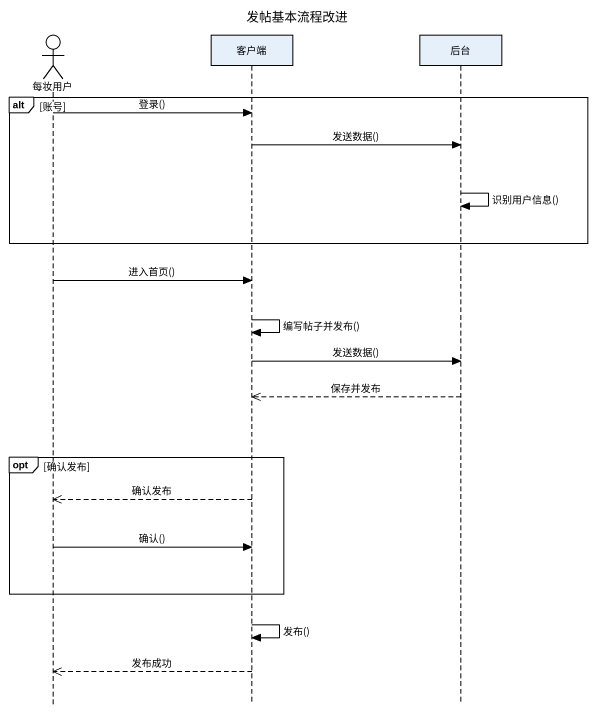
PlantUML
@startuml
title 发帖基本流程改进
hide footbox
actor 每妆用户
participant 客户端
participant 后台

alt 账号
  每妆用户 -> 客户端 : 登录()
  客户端 -> 后台 : 发送数据()
  后台 -> 后台 : 识别用户信息()
end
每妆用户 -> 客户端 : 进入首页()
客户端 -> 客户端 : 编写帖子并发布()
客户端 -> 后台 : 发送数据()
后台 -->> 客户端 : 保存并发布
opt 确认发布
  客户端 -->> 每妆用户 : 确认发布
  每妆用户 -> 客户端 : 确认()
end
客户端 -> 客户端 : 发布()
客户端 -->> 每妆用户 : 发布成功
@enduml
